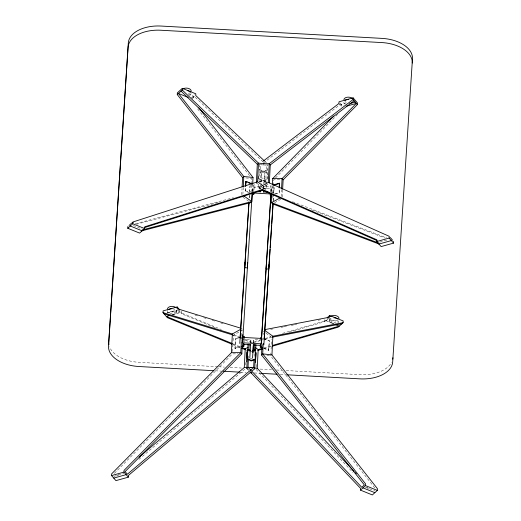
<?xml version="1.0" encoding="UTF-8"?>
<svg xmlns="http://www.w3.org/2000/svg" width="521" height="521" viewBox="0 0 521 521"><rect width="100%" height="100%" fill="white"/><g stroke="black" fill="none" stroke-linecap="round" stroke-linejoin="round"><path stroke-width="0.39" stroke-dasharray="2.6 1.95" d="M171.891 314.326A4.689 2.774 2.9 0 0 176.749 311.819L176.873 309.422A4.689 2.774 2.9 0 1 173.617 311.858A4.689 2.774 2.9 0 1 168.485 310.737M179.361 309.481L179.27 311.187L169.879 313.818M214.965 327.65L181.451 313.72L181.542 312.007L180.233 310.496M193.324 96.072L193.239 97.779L191.741 97.166M232.574 351.538L232.933 344.518M233.128 340.623L233.408 335.166L239.608 331.708M241.724 194.73L242.037 188.498M240.259 347.116L235.16 348.536L234.912 348.249L235.388 338.793L242.311 336.859M242.884 194.424L243.235 187.41M235.16 348.536L235.388 338.793M249.611 192.842L245.196 191.044L245.398 187.104M245.196 191.044L245.684 186.85M241.314 342.219L241.601 336.599M241.64 335.798L242.011 328.575M258.787 184.538L258.624 187.749L260.852 188.732L260.936 186.427L250.028 185.821L249.754 191.207L253.649 191.422M243.567 341.945L243.73 338.793L254.124 343.163M251.135 192.203L251.5 184.981M251.539 184.18L251.825 178.56L243.359 177.661M244.095 342.154L244.258 339.008M252.333 191.116L252.659 184.695M252.418 191.409L252.613 187.56L271.304 188.602L271.109 192.451M253.447 191.187L253.766 184.883L254.32 184.727L254.001 191.031M245.515 364.876L245.638 362.538M246.186 351.623L246.27 350.066M248.452 358.409L248.569 355.999M258.468 178.247L258.624 175.095M258.716 178.775L266.804 182.063L266.778 182.428L258.429 179.035L258.911 174.835M250.764 342.525L250.92 339.445L242.35 338.963M259.803 164.473L258.885 181.985L267.618 179.55L267.651 173.74M267.937 184.414L259.666 188.96L259.829 185.75M259.992 182.539L260.891 164.883L270.262 164.942M261.835 172.679L261.562 178.071L264.323 178.221L264.596 172.835L261.835 172.679L260.871 188.582M253.525 342.675L253.681 339.601L263.281 340.135M254.222 356.312L254.502 350.698M263.58 188.889L263.698 186.583L274.098 187.163L273.825 192.549L271.421 192.418M256.156 367.031L256.352 363.137M256.358 182.93L265.319 189.279L265.606 183.659M265.645 182.858L266.537 165.196L257.302 164.219M266.68 184.981L266.518 188.192L265.319 189.279M266.719 184.174L267.696 164.916M270.36 191.943L270.679 185.639L271.207 185.854L270.887 192.158M263.691 334.612L263.769 333.01M271.975 193.017L272.34 185.795M272.854 197.439L272.939 195.837M273.102 192.627L273.427 186.205M273.466 185.404L273.753 179.784L282.343 179.836M263.737 348.425L268.608 350.405L269.377 340.688L264.961 338.897M268.608 350.405L269.377 340.688M275.342 194.02L279.184 192.946L279.132 188.713M374.729 487.858L270.744 356.012L270.907 352.893M271.102 348.998L271.578 339.64M279.184 192.946L279.386 189.006M281.171 196.56L281.529 189.546M282.258 196.997L282.61 189.976M289.044 332.183L324.642 321.711L324.726 320.005L325.723 319.099M327.221 317.738L327.136 319.445L336.123 323.098M334.007 323.378A4.689 2.774 2.9 0 1 329.506 320.35L329.63 317.953M341.19 104.324L341.105 106.037L344.238 105.157M249.24 197.902L249.396 195.486M249.611 192.262L250.028 185.821M249.338 197.648L249.494 195.232M252.353 191.591L252.613 187.56M250.705 342.681L250.92 339.445M253.473 342.831L253.681 339.601M263.906 183.346L264.596 172.835M263.633 188.732L264.323 178.221M271.096 191.826L271.304 188.602M273.199 200.852L273.623 194.411M273.675 193.604L274.098 187.163M273.297 200.605L273.72 194.164M275.446 178.045L335.374 116.671M335.941 116.092L337.634 114.353M114.418 473.322L232.457 353.876L237.928 353.87M191.331 97.883L194.821 94.711M191.943 98.957L194.541 96.6L265.365 164.082M324.642 321.711L328.438 318.266M116.834 476.109L118.69 474.527M138.918 459.405L245.319 368.777M263.463 162.923L339.966 104.714L347.455 102.572M240.298 331.323L242.363 330.171M261.379 186.231L258.624 187.749L259.666 188.96M274.6 202.721L280.799 199.315M264.186 188.928L266.518 188.192L263.958 186.375M249.995 342.929L260.057 339.972M260.832 339.744L270.887 336.787M282.499 333.368L325.84 320.623L333.323 323.671M253.44 342.649L260.409 340.604M265.052 339.236L271.239 337.419M263.639 347.995L271.441 345.742M264.004 348.634L271.806 346.374M267.846 169.8L259.386 172.164L259.367 172.536L267.371 170.295M258.911 181.621L267.371 179.257M274.567 193.877L278.937 192.653M379.816 242.102L388.334 239.725M167.612 312.763L177.791 309.917M167.176 312.939L177.355 310.093M172.145 314.638L181.542 312.007M173.363 314.476L180.409 312.502L221.36 329.539M235.642 339.086L241.464 337.458M234.912 348.249L240.292 346.745M248.745 352.053L251.819 351.193M113.845 476.37L123.92 473.556M135.323 223.789L233.421 197.706M136.476 224.251L218.885 202.343M270.653 329.363L273.03 328.907M280.943 327.39L283.32 326.934M284.108 326.778L286.485 326.322M291.232 325.41L293.61 324.954M294.398 324.804L296.775 324.349M318.149 320.239L320.519 319.783M240.018 338.832L241.575 338.924M249.748 358.578L252.509 358.735M217.915 366.732L139.1 362.329A31.625 18.723 2.9 0 1 109.508 346.778M218.729 366.777L224.414 367.097M230.1 367.409L241.477 368.047M260.161 369.089L271.539 369.728M276.417 369.995L282.916 370.359M286.166 370.542L360.102 374.671A31.625 18.723 2.9 0 0 391.505 362.525M215.264 370.783L221.764 371.147M240.455 372.189L246.14 372.508M254.268 372.964L260.767 373.323M280.265 374.41L285.951 374.729M266.902 355.576L270.744 356.012M195.141 315.088L198.227 316.039M203.639 317.693L206.733 318.644M212.138 320.304L215.232 321.249M220.644 322.909L223.73 323.86M292.502 201.712L386.51 237.843M311.747 209.917L385.279 238.182M188.088 93.936L194.541 96.6M259.191 169.318L267.28 172.607L267.26 172.972L258.904 169.579M245.482 190.784L249.663 192.483M133.304 225.482L142.2 229.097M328.718 318.351L338.455 322.304M324.726 320.005L333.714 323.658M260.734 337.556L262.825 338.403M263.522 338.689L269.09 340.949M263.75 348.054L268.901 350.145M252.665 351.291L254.756 352.137M251.448 351.174L254.391 352.365M365.306 487.037L374.938 490.951M233.2 343.912L239.96 346.693M232.744 344.511L240.253 347.598M234.02 334.801L242.955 338.52M232.835 335.088L240.279 338.181M241.028 338.494L249.214 341.9M242.923 197.198L248.686 201.275M263.379 331.343L265.293 332.717M265.938 333.173L271.695 337.302M264.811 161.321L266.563 162.995M256.032 369.376L352.945 472.475M366.869 487.291L368.542 489.069M339.881 102.806L342.499 105.841M338.924 103.503L341.861 106.909M178.136 309.871L181.451 313.72M197.693 108.98L249.839 176.007M338.865 320.871A4.689 2.774 2.9 0 1 338.149 322.219M329.506 320.35A4.689 2.774 2.9 0 1 334.365 317.843M337.784 320.194A4.689 2.774 2.9 0 1 330.164 319.373M172.256 308.79A4.689 2.774 2.9 0 1 176.749 311.819M167.931 312.717A4.689 2.774 2.9 0 1 168.114 309.949M190.439 92.491A4.689 2.774 2.9 0 1 188.661 93.409M191.038 93.539A4.689 2.774 2.9 0 1 189.221 95.571M346.1 102.201A4.689 2.774 2.9 0 1 344.889 101.51M345.332 104.285A4.689 2.774 2.9 0 1 344.511 100.722"/><path stroke-width="0.78" d="M250.985 371.903L128.427 475.432L128.335 477.164L115.936 480.629L111.572 475.575L111.663 473.843L231.409 352.658L232.359 333.954L240.63 329.344M262.636 189.423L144.695 226.83L144.61 228.563L139.615 233.095L127.756 228.276L127.847 226.544M127.756 228.276L132.751 223.743L132.842 222.011L257.556 181.842L262.675 185.469M128.335 477.164L123.972 472.111L124.057 470.378L240.787 352.652L241.314 342.219M231.988 344.199L167.365 317.66L162.995 312.6L163.086 310.894L177.173 306.954L179.361 309.481M242.115 186.935L242.591 177.583L177.264 94.568L177.355 92.855L182.343 88.323L195.824 93.8L195.733 95.512L264.225 160.768M177.264 94.568L182.259 90.029L182.343 88.323M177.173 306.954L177.088 308.66L241.236 328.334M243.274 186.629L243.789 176.495L178.462 93.48L188.198 97.434M245.437 186.323L245.964 181.334L252.229 183.88M245.723 186.062L245.964 181.334M245.02 262.33L244.746 267.716L247.436 267.866L247.709 262.48M254.059 359.523L253.649 367.552L127.378 474.221L125.105 471.59L241.835 353.863L242.363 343.43M242.649 337.81L242.812 334.599M270.979 194.795L261.223 343.827L242.532 342.779L242.806 337.393L261.496 338.435L270.881 195.049M244.017 343.73L243.893 346.094L243.372 345.879L243.489 343.521M243.769 338.005L243.848 336.429L242.311 336.859M244.297 338.22L244.375 336.644L243.848 336.429M252.21 193.525L251.806 201.549L250.608 202.636L141.276 230.959M252.698 183.893L253.024 177.472L198.892 107.893M139.107 457.138L244.271 367.559L245.222 348.855L247.976 347.318M251.083 193.441L253.838 194.183L253.916 192.607M246.928 357.999L246.954 352.189L246.726 361.932M248.478 370.086L246.804 368.321L248.022 344.244M251.708 360.923L247.293 359.132L247.794 349.311L250.581 350.438M256.358 182.93L257.302 164.219L258.501 163.132L263.887 163.705M248.406 359.21L248.003 367.233L246.804 368.321M248.856 350.379L249.142 344.765M257.556 181.842L258.501 163.132L182.259 90.029M256.768 191.598L260.663 191.813L260.741 190.276M254.502 350.698L254.828 344.277M268.224 192.236L263.424 191.969L263.502 190.432M252.223 370.854L254.697 368.764L255.915 344.687M255.544 359.269L255.824 353.752M354.143 471.394L257.231 368.288L258.182 349.578L255.622 347.741M262.07 185.854L268.269 182.441L269.214 163.731L353.017 99.563L353.101 97.857L339.008 101.797L338.924 103.503L263.059 161.223M262.35 347.859L260.259 347.012L260.376 344.648M260.656 339.132L260.734 337.556L261.288 337.4L261.21 338.976M262.278 347.455L260.806 346.856L260.93 344.492M269.357 182.871L270.262 164.942L269.214 163.731L263.75 163.698M261.223 343.827L261.496 338.435M251.076 367.585L248.003 367.233L361.782 487.311L364.381 484.953L261.516 354.964L262.043 344.531M266.4 263.522L266.127 268.908L268.816 269.057L269.051 264.44M273.037 194.665L270.204 195.095L270.282 193.519M263.242 343.443L262.714 353.876L365.579 483.866L365.488 485.598L360.499 490.131L372.352 494.95L377.347 490.417L377.432 488.685L271.942 354.925L272.893 336.214L264.57 330.255M271.89 194.626L271.487 202.649L272.535 203.861L379.698 244.277M272.379 184.994L272.704 178.573L333.759 116.033M279.178 187.925L279.412 183.197L273.59 184.825M279.464 187.43L279.412 183.197M281.568 188.765L282.082 178.631L356.331 103.412L346.152 106.258M282.649 189.201L283.124 179.843L357.38 104.623L357.465 102.917L353.101 97.857M272.587 346.146L338.116 327.195L343.111 322.655L343.196 320.949L329.721 315.472L329.637 317.178L264.727 329.643M360.499 490.131L360.584 488.398L250.152 371.857M393.622 241.386L393.531 243.118L381.131 246.583L376.768 241.523L376.852 239.79L262.343 189.383M393.531 243.118L389.167 238.058L389.252 236.326L268.269 182.441M240.07 338.031L248.921 202.734M239.797 343.417L248.966 203.288M242.532 342.779L252.242 193.2M247.794 349.311L249.24 350.275M247.293 359.132L247.319 358.761L252.19 360.74M249.8 357.771L250.601 344.296M260.663 191.813L260.767 190.198M252.835 352.535L253.362 344.453M252.561 357.92L253.408 344.987L260.611 345.39M263.424 191.969L263.528 190.354M255.668 350.119L255.687 349.747L252.776 350.561M264.134 339.373L266.4 304.746M266.505 303.131L269.038 264.479M269.09 263.672L270.041 249.175M270.145 247.566L271.617 225.013M271.728 223.405L272.991 204.076M263.86 344.759L273.089 203.822M129.045 225.456L131.644 223.099L133.194 222.597M242.591 177.583L243.789 176.495L253.024 177.472M255.863 352.964L256.15 352.704L255.381 362.421M261.516 354.964L262.714 353.876L271.942 354.925M327.221 317.738L329.721 315.472M270.262 164.942L354.059 100.781M280.441 197.72L271.487 202.649L378.656 243.066M144.271 227.67L262.988 190.015M258.182 349.578L262.083 348.445M272.223 345.514L339.314 326.107L335.57 324.583M257.765 350.438L262.441 349.083M349.715 103.627L355.198 102.096M273.512 185.209L279.666 183.49M270.204 195.095L272.385 194.483M376.768 241.523L389.167 238.058M378.949 244.056L391.349 240.585M169.449 315.57L166.316 316.442L232.444 343.606M241.829 346.315L243.372 345.879M241.711 346.706L243.893 346.094M260.259 347.012L260.806 346.856M250.113 360.63L255.212 359.203L255.186 359.568L250.568 360.858M111.572 475.575L123.972 472.111M113.754 478.102L126.154 474.638M142.474 229.872L251.806 201.549L243.483 195.655M272.893 336.214L343.111 322.655M272.49 337.146L341.913 323.743M231.409 352.658L240.787 352.652L241.835 353.863M244.271 367.559L247.397 367.559M250.523 367.552L253.649 367.552L254.697 368.764M272.704 178.573L282.082 178.631L283.124 179.843M253.154 192.991L271.031 193.988M243.639 344.44L250.647 344.83M213.636 370.692L138.886 366.517A31.625 18.723 2.9 0 1 108.537 346.074L128.101 47.157A31.625 18.723 2.9 0 1 160.898 30.238L381.9 42.579A31.625 18.723 2.9 0 1 412.254 63.028M223.392 371.239L239.64 372.144M250.204 372.736L251.825 372.828M261.575 373.368L277.016 374.234M286.765 374.775L359.894 378.858A31.625 18.723 2.9 0 0 392.691 361.939L412.463 58.834A31.625 18.723 2.9 0 0 382.114 38.391L161.106 26.05A31.625 18.723 2.9 0 0 128.309 42.969L108.746 341.887A31.625 18.723 2.9 0 0 108.922 344.694M254.157 367.937L257.231 368.288M162.995 312.6L232.359 333.954M164.043 313.811L232.633 334.925M245.678 181.595L247.149 182.187M248.621 182.786L252.294 184.284M251.05 193.05L253.838 194.183M132.751 223.743L144.61 228.563M130.257 226.01L142.109 230.829M365.488 485.598L377.347 490.417M362.994 487.864L374.846 492.684M242.213 347.618L245.222 348.855M241.757 348.21L245.515 349.754M261.9 189.944L377.158 240.676M181.061 91.116L257.302 164.219M355.257 472.573L356.371 473.758M353.017 99.563L357.38 104.623M390.301 237.537L392.573 240.174M330.347 316.605A4.689 2.774 2.9 0 1 335.693 315.609A4.689 2.774 2.9 0 1 338.989 318.474M334.365 317.843A4.689 2.774 2.9 0 1 337.895 319.034M167.515 308.901A4.689 2.774 2.9 0 1 170.771 306.472A4.689 2.774 2.9 0 1 175.903 307.585M168.602 309.585A4.689 2.774 2.9 0 1 171.448 308.784M187.339 90.595A4.689 2.774 2.9 0 1 190.504 92.119M183.008 88.909A4.689 2.774 2.9 0 1 188.244 88.368A4.689 2.774 2.9 0 1 191.161 91.142M392.899 357.751A31.625 18.723 2.9 0 1 392.723 359.138M343.912 99.674A4.689 2.774 2.9 0 1 347.168 97.245A4.689 2.774 2.9 0 1 352.3 98.358M345 100.358A4.689 2.774 2.9 0 1 348.653 99.563"/></g></svg>
